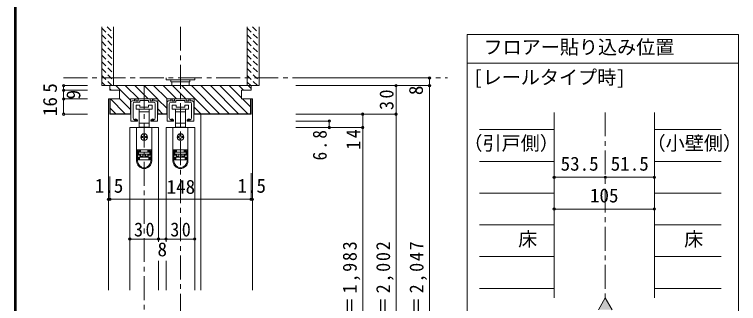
# Model space of a CAD drawing. Units: millimetres at full size, sheet at 1:5. Extents: x -957 to 993, y -689 to 708.
# Drawn here: x -957 to -198, y -230 to 73 of the extents above; entities that cross this region are included whole.
import ezdxf
from ezdxf.enums import TextEntityAlignment as Align

# ---------------------------------------------------------------- set-up
doc = ezdxf.new("R2010")
doc.units = ezdxf.units.MM
doc.header["$LTSCALE"] = 5
doc.header["$PDMODE"] = 32
doc.header["$PDSIZE"] = 2.5
doc.linetypes.add('CHAIN1', pattern=[8, 5, -1, 1, -1])
doc.linetypes.add('DASHED1', pattern=[1.8, 1.2, -0.6])
doc.layers.add('0-B_寸法', color=7, linetype='Continuous', lineweight=9)
doc.layers.add('F-1_枠', color=6, linetype='Continuous', lineweight=9)
doc.styles.add('ＭＳ ゴシック', font='')
doc.styles.get('ＭＳ ゴシック').set_extended_font_data('MS Gothic')

# ---------------------------------------------------------------- blocks, each defined once
blk = doc.blocks.new('01')
at = {"layer": '0-B_寸法'}
for p, q in [((-8.95, 7.72), (-9.85, 7.72)), ((-5.85, 7.72), (5.85, 7.72)), ((8.95, 7.72), (9.85, 7.72)), ((-14, 3.72), (-14, -15.48)), ((-12, 5.72), (-10.45, 5.72)), ((-11.65, 2.72), (-11.65, -12.157)), ((-10.15, 6.02), (-10.15, 7.42)), ((-10.15, 4.22), (-4.95, 4.22)), ((-8.65, 6.02), (-8.65, 7.42)), ((-6.45, 5.72), (-8.35, 5.72)), ((-6.15, 7.42), (-6.15, 6.02)), ((-4.65, 4.52), (-4.65, 5.92)), ((-4.35, 6.22), (-0.3, 6.22)), ((0, 6.52), (-0.3, 6.22)), ((0, 6.52), (0.3, 6.22)), ((4.35, 6.22), (0.3, 6.22)), ((4.65, 4.52), (4.65, 5.92)), ((10.15, 4.22), (4.95, 4.22)), ((6.15, 7.42), (6.15, 6.02)), ((6.45, 5.72), (8.35, 5.72)), ((8.65, 6.02), (8.65, 7.42)), ((10.15, 6.02), (10.15, 7.42)), ((12, 5.72), (10.45, 5.72)), ((11.65, 2.72), (11.65, -12.157)), ((14, 3.72), (14, -15.48)), ((-7.15, -15.48), (-7.15, -14.405)), ((7.15, -15.48), (7.15, -14.405)), ((-13.7, -15.78), (-7.45, -15.78)), ((13.7, -15.78), (7.45, -15.78))]:
    blk.add_line(p, q, dxfattribs=at)
for centre, radius, start, end in [((-9.85, 7.42), 0.3, 90, 180), ((-8.95, 7.42), 0.3, 0, 90), ((-5.85, 7.42), 0.3, 90, 180), ((5.85, 7.42), 0.3, 0, 90), ((8.95, 7.42), 0.3, 90, 180), ((9.85, 7.42), 0.3, 0, 90), ((-12, 3.72), 2, 90, 180), ((-10.15, 2.72), 1.5, 90, 180), ((-10.45, 6.02), 0.3, 270, 0), ((-8.35, 6.02), 0.3, 180, 270), ((-6.45, 6.02), 0.3, 270, 0), ((-4.95, 4.52), 0.3, 270, 0), ((-4.35, 5.92), 0.3, 90, 180), ((4.35, 5.92), 0.3, 0, 90), ((4.95, 4.52), 0.3, 180, 270), ((6.45, 6.02), 0.3, 180, 270), ((8.35, 6.02), 0.3, 270, 0), ((10.45, 6.02), 0.3, 180, 270), ((10.15, 2.72), 1.5, 0, 90), ((12, 3.72), 2, 0, 90), ((-9.65, -12.157), 2, 180, 253.54075), ((-8.8, -9.28), 5, 253.54075, 284.75682), ((-7.45, -14.405), 0.3, 0, 104.75682), ((7.45, -14.405), 0.3, 75.24318, 180), ((8.8, -9.28), 5, 255.24318, 286.45925), ((9.65, -12.157), 2, 286.45925, 0), ((-13.7, -15.48), 0.3, 180, 270), ((-7.45, -15.48), 0.3, 270, 0), ((7.45, -15.48), 0.3, 180, 270), ((13.7, -15.48), 0.3, 270, 0)]:
    blk.add_arc(centre, radius, start, end, dxfattribs=at)
for p in [(-8.8, -14.28), (8.8, -14.28)]:
    blk.add_point(p, dxfattribs=at)

msp = doc.modelspace()

# ---------------------------------------------------------------- linework, layer by layer
at = {"layer": '0-B_寸法'}
for p, q in [((-865.816, 60.088), (-865.816, -1.564)), ((-853.316, 60.088), (-853.316, -1.564)), ((-853.316, 60.088), (-853.316, -1.564)), ((-713.316, 60.088), (-713.316, -1.564)), ((-700.816, 60.088), (-700.816, -1.564)), ((-482.821, 52.088), (-198.465, 52.088)), ((-482.821, 52.088), (-482.821, -498.551)), ((-198.465, 52.088), (-198.465, -498.551)), ((-482.821, 22.088), (-198.465, 22.088)), ((-798.316, 6.436), (-798.316, 4.436)), ((-768.316, 4.436), (-798.316, 4.436)), ((-793.316, 4.436), (-793.316, 2.436)), ((-792.316, -1.564), (-792.316, 2.436)), ((-774.316, 2.436), (-774.316, -1.564)), ((-768.316, 6.436), (-768.316, 4.436)), ((-522.316, 6.436), (-662.316, 6.436)), ((-522.316, 6.436), (-522.316, -1.564)), ((-865.816, -1.564), (-853.316, -1.564)), ((-858.816, -1.564), (-860.316, -1.564)), ((-857.316, -1.564), (-709.316, -1.564)), ((-857.316, -6.564), (-857.316, -1.564)), ((-855.87, -6.564), (-857.316, -5.117)), ((-857.316, -6.564), (-847.316, -6.564)), ((-851.816, -1.564), (-835.816, -1.564)), ((-835.716, -16.818), (-850.97, -1.564)), ((-847.316, -6.564), (-847.316, -15.564)), ((-827.071, -15.564), (-841.071, -1.564)), ((-817.171, -15.564), (-831.171, -1.564)), ((-807.272, -15.564), (-821.272, -1.564)), ((-797.372, -15.564), (-811.372, -1.564)), ((-787.473, -15.564), (-801.473, -1.564)), ((-777.573, -15.564), (-791.573, -1.564)), ((-752.174, -31.064), (-781.674, -1.564)), ((-742.274, -31.064), (-771.774, -1.564)), ((-732.375, -31.064), (-761.875, -1.564)), ((-722.475, -31.064), (-751.975, -1.564)), ((-712.576, -31.064), (-742.076, -1.564)), ((-719.316, -14.424), (-732.176, -1.564)), ((-730.816, -1.564), (-714.816, -1.564)), ((-717.277, -6.564), (-722.277, -1.564)), ((-719.316, -6.564), (-719.316, -15.564)), ((-709.316, -6.564), (-719.316, -6.564)), ((-713.316, -1.564), (-700.816, -1.564)), ((-709.316, -4.625), (-712.377, -1.564)), ((-709.316, -1.564), (-709.316, -6.564)), ((-706.316, -1.564), (-707.816, -1.564)), ((-522.316, -1.564), (-662.316, -1.564)), ((-557.316, -436.564), (-557.316, -1.564)), ((-522.316, -1.564), (-522.316, -451.564)), ((-835.716, -26.718), (-847.316, -15.117)), ((-847.316, -15.564), (-858.816, -15.564)), ((-858.816, -216.064), (-858.816, -15.564)), ((-857.316, -15.564), (-857.316, -31.564)), ((-856.816, -15.564), (-856.816, -31.064)), ((-841.269, -31.064), (-856.769, -15.564)), ((-835.716, -15.564), (-806.916, -15.564)), ((-835.716, -31.564), (-835.716, -15.564)), ((-829.816, -26.264), (-829.816, -22.264)), ((-829.816, -22.264), (-825.816, -22.264)), ((-825.816, -22.264), (-825.816, -24.264)), ((-816.816, -22.264), (-812.816, -22.264)), ((-816.816, -24.264), (-816.816, -22.264)), ((-812.816, -22.264), (-812.816, -26.264)), ((-806.916, -31.564), (-806.916, -15.564)), ((-797.716, -25.432), (-806.916, -16.232)), ((-797.716, -15.564), (-768.916, -15.564)), ((-797.716, -31.564), (-797.716, -15.564)), ((-791.816, -26.264), (-791.816, -22.264)), ((-791.816, -22.264), (-787.816, -22.264)), ((-787.816, -22.264), (-787.816, -24.264)), ((-778.816, -22.264), (-774.816, -22.264)), ((-778.816, -24.264), (-778.816, -22.264)), ((-774.816, -22.264), (-774.816, -26.264)), ((-768.916, -31.564), (-768.916, -15.564)), ((-719.316, -15.564), (-707.816, -15.564)), ((-709.816, -23.924), (-718.176, -15.564)), ((-709.816, -15.564), (-709.816, -31.064)), ((-709.316, -15.564), (-709.316, -31.564)), ((-707.816, -216.064), (-707.816, -15.564)), ((-851.169, -31.064), (-856.816, -25.416)), ((-821.316, -26.264), (-829.816, -26.264)), ((-826.566, -29.264), (-826.566, -26.264)), ((-821.316, -29.264), (-826.566, -29.264)), ((-826.566, -40.864), (-826.566, -29.264)), ((-825.816, -24.264), (-816.816, -24.264)), ((-812.816, -26.264), (-821.316, -26.264)), ((-816.066, -29.264), (-821.316, -29.264)), ((-816.066, -26.264), (-816.066, -29.264)), ((-816.066, -29.264), (-816.066, -40.864)), ((-801.985, -31.064), (-806.916, -26.132)), ((-783.316, -26.264), (-791.816, -26.264)), ((-788.566, -29.264), (-788.566, -26.264)), ((-783.316, -29.264), (-788.566, -29.264)), ((-788.566, -40.864), (-788.566, -29.264)), ((-787.816, -24.264), (-778.816, -24.264)), ((-774.816, -26.264), (-783.316, -26.264)), ((-778.066, -29.264), (-783.316, -29.264)), ((-778.066, -26.264), (-778.066, -29.264)), ((-778.066, -29.264), (-778.066, -40.864)), ((-762.073, -31.064), (-768.916, -24.221)), ((-391.674, -29.758), (-391.674, -224.302)), ((-286.674, -29.758), (-286.674, -224.302)), ((-857.316, -31.564), (-835.716, -31.564)), ((-856.816, -31.064), (-835.716, -31.064)), ((-806.916, -31.064), (-797.716, -31.064)), ((-806.916, -31.564), (-797.716, -31.564)), ((-709.816, -31.064), (-768.916, -31.064)), ((-709.316, -31.564), (-768.916, -31.564)), ((-761.816, -216.064), (-761.816, -31.564)), ((-557.316, -31.564), (-662.316, -31.564)), ((-826.566, -45.264), (-826.566, -40.864)), ((-826.566, -40.864), (-821.316, -40.864)), ((-825.316, -45.264), (-826.566, -45.264)), ((-825.316, -45.564), (-825.316, -45.264)), ((-821.316, -40.864), (-816.066, -40.864)), ((-816.066, -45.264), (-817.316, -45.264)), ((-816.066, -40.864), (-816.066, -45.264)), ((-788.566, -45.264), (-788.566, -40.864)), ((-788.566, -40.864), (-783.316, -40.864)), ((-787.316, -45.264), (-788.566, -45.264)), ((-787.316, -45.564), (-787.316, -45.264)), ((-783.316, -40.864), (-778.066, -40.864)), ((-778.066, -45.264), (-779.316, -45.264)), ((-778.066, -40.864), (-778.066, -45.264)), ((-627.316, -38.764), (-662.316, -38.764)), ((-627.316, -38.764), (-627.316, -45.564)), ((-836.316, -45.564), (-836.316, -216.064)), ((-836.316, -45.564), (-806.316, -45.564)), ((-829.216, -45.564), (-829.216, -68.864)), ((-829.216, -45.564), (-813.416, -45.564)), ((-821.816, -54.064), (-821.816, -53.064)), ((-820.816, -53.064), (-820.816, -54.064)), ((-813.416, -45.564), (-813.416, -68.864)), ((-806.316, -45.564), (-806.316, -165.564)), ((-798.316, -45.564), (-798.316, -165.564)), ((-798.316, -45.564), (-768.316, -45.564)), ((-791.216, -45.564), (-791.216, -68.864)), ((-791.216, -45.564), (-775.416, -45.564)), ((-783.816, -54.064), (-783.816, -53.064)), ((-782.816, -53.064), (-782.816, -54.064)), ((-775.416, -45.564), (-775.416, -68.864)), ((-768.316, -45.564), (-768.316, -216.064)), ((-592.316, -45.564), (-662.316, -45.564)), ((-391.674, -47.796), (-470.044, -47.796)), ((-216.674, -47.796), (-286.674, -47.796)), ((-823.816, -55.064), (-822.816, -55.064)), ((-822.816, -56.064), (-823.816, -56.064)), ((-821.816, -58.064), (-821.816, -57.064)), ((-820.816, -57.064), (-820.816, -58.064)), ((-819.816, -55.064), (-818.816, -55.064)), ((-818.816, -56.064), (-819.816, -56.064)), ((-785.816, -55.064), (-784.816, -55.064)), ((-784.816, -56.064), (-785.816, -56.064)), ((-783.816, -58.064), (-783.816, -57.064)), ((-782.816, -57.064), (-782.816, -58.064)), ((-781.816, -55.064), (-780.816, -55.064)), ((-780.816, -56.064), (-781.816, -56.064)), ((-829.216, -68.864), (-829.216, -68.964)), ((-829.216, -68.864), (-813.416, -68.864)), ((-829.216, -80.664), (-829.216, -68.964)), ((-828.216, -68.964), (-825.516, -68.964)), ((-827.416, -74.664), (-827.416, -69.964)), ((-825.516, -69.964), (-827.416, -69.964)), ((-825.516, -73.664), (-827.416, -73.664)), ((-827.416, -74.664), (-825.516, -74.664)), ((-827.216, -71.064), (-825.316, -71.064)), ((-827.216, -71.564), (-827.216, -71.064)), ((-826.216, -68.864), (-826.216, -68.964)), ((-825.516, -69.964), (-825.516, -68.964)), ((-825.516, -74.664), (-825.516, -73.664)), ((-825.516, -76.564), (-825.516, -74.664)), ((-825.316, -68.864), (-825.316, -71.064)), ((-825.316, -73.564), (-825.316, -75.564)), ((-822.816, -73.564), (-822.816, -76.564)), ((-819.816, -73.564), (-819.816, -76.564)), ((-817.316, -75.564), (-819.816, -75.564)), ((-817.316, -71.064), (-817.316, -68.864)), ((-817.316, -71.064), (-815.416, -71.064)), ((-817.316, -75.564), (-817.316, -73.564)), ((-817.316, -76.564), (-817.316, -75.564)), ((-817.116, -68.964), (-817.116, -69.964)), ((-817.116, -68.964), (-814.416, -68.964)), ((-815.216, -69.964), (-817.116, -69.964)), ((-817.116, -69.964), (-817.116, -70.964)), ((-817.116, -70.964), (-815.216, -70.964)), ((-817.116, -74.664), (-815.216, -74.664)), ((-817.116, -74.664), (-817.116, -76.564)), ((-816.416, -68.964), (-816.416, -68.864)), ((-815.416, -71.064), (-815.416, -71.564)), ((-815.216, -69.964), (-815.216, -74.664)), ((-814.416, -80.664), (-814.416, -68.964)), ((-814.416, -68.964), (-813.416, -68.964)), ((-813.416, -68.864), (-813.416, -68.964)), ((-813.416, -68.964), (-813.416, -80.664)), ((-791.216, -68.864), (-791.216, -68.964)), ((-791.216, -68.864), (-775.416, -68.864)), ((-791.216, -80.664), (-791.216, -68.964)), ((-790.216, -68.964), (-787.516, -68.964)), ((-789.416, -74.664), (-789.416, -69.964)), ((-787.516, -69.964), (-789.416, -69.964)), ((-787.516, -73.664), (-789.416, -73.664)), ((-789.416, -74.664), (-787.516, -74.664)), ((-789.216, -71.064), (-787.316, -71.064)), ((-789.216, -71.564), (-789.216, -71.064)), ((-788.216, -68.864), (-788.216, -68.964)), ((-787.516, -69.964), (-787.516, -68.964)), ((-787.516, -74.664), (-787.516, -73.664)), ((-787.516, -76.564), (-787.516, -74.664)), ((-787.316, -68.864), (-787.316, -71.064)), ((-787.316, -73.564), (-787.316, -75.564)), ((-784.816, -73.564), (-784.816, -76.564)), ((-781.816, -73.564), (-781.816, -76.564)), ((-779.316, -75.564), (-781.816, -75.564)), ((-779.316, -71.064), (-779.316, -68.864)), ((-779.316, -71.064), (-777.416, -71.064)), ((-779.316, -75.564), (-779.316, -73.564)), ((-779.316, -76.564), (-779.316, -75.564)), ((-779.116, -68.964), (-779.116, -69.964)), ((-779.116, -68.964), (-776.416, -68.964)), ((-777.216, -69.964), (-779.116, -69.964)), ((-779.116, -69.964), (-779.116, -70.964)), ((-779.116, -70.964), (-777.216, -70.964)), ((-779.116, -74.664), (-777.216, -74.664)), ((-779.116, -74.664), (-779.116, -76.564)), ((-778.416, -68.964), (-778.416, -68.864)), ((-777.416, -71.064), (-777.416, -71.564)), ((-777.216, -69.964), (-777.216, -74.664)), ((-776.416, -80.664), (-776.416, -68.964)), ((-776.416, -68.964), (-775.416, -68.964)), ((-775.416, -68.864), (-775.416, -68.964)), ((-775.416, -68.964), (-775.416, -80.664)), ((-827.216, -76.564), (-827.216, -79.564)), ((-826.216, -76.564), (-827.216, -76.564)), ((-827.216, -79.564), (-826.216, -79.564)), ((-826.216, -79.564), (-826.216, -76.564)), ((-816.416, -76.564), (-826.216, -76.564)), ((-826.216, -79.564), (-816.416, -79.564)), ((-816.416, -76.564), (-816.416, -79.564)), ((-815.416, -76.564), (-816.416, -76.564)), ((-816.416, -79.564), (-815.416, -79.564)), ((-815.416, -79.564), (-815.416, -76.564)), ((-789.216, -76.564), (-789.216, -79.564)), ((-788.216, -76.564), (-789.216, -76.564)), ((-789.216, -79.564), (-788.216, -79.564)), ((-788.216, -79.564), (-788.216, -76.564)), ((-778.416, -76.564), (-788.216, -76.564)), ((-788.216, -79.564), (-778.416, -79.564)), ((-778.416, -76.564), (-778.416, -79.564)), ((-777.416, -76.564), (-778.416, -76.564)), ((-778.416, -79.564), (-777.416, -79.564)), ((-777.416, -79.564), (-777.416, -76.564)), ((-391.674, -81.097), (-470.044, -81.097)), ((-216.674, -81.097), (-286.674, -81.097)), ((-857.316, -120.868), (-857.316, -96.809)), ((-709.316, -120.868), (-709.316, -93.309)), ((-709.316, -120.868), (-709.316, -93.309)), ((-338.174, -97.748), (-391.674, -97.748)), ((-286.674, -97.748), (-338.174, -97.748)), ((-709.316, -120.868), (-857.316, -120.868)), ((-391.674, -114.398), (-470.044, -114.398)), ((-286.674, -114.398), (-216.674, -114.398)), ((-286.674, -131.049), (-391.674, -131.049)), ((-391.674, -147.7), (-470.044, -147.7)), ((-286.674, -147.7), (-216.674, -147.7)), ((-806.316, -162.564), (-836.316, -162.564)), ((-798.316, -162.564), (-806.316, -162.564)), ((-768.316, -162.564), (-798.316, -162.564)), ((-391.674, -181.001), (-470.044, -181.001)), ((-286.674, -181.001), (-216.674, -181.001)), ((-806.316, -185.564), (-806.316, -216.064)), ((-798.316, -185.564), (-798.316, -216.064)), ((-391.674, -214.302), (-470.044, -214.302)), ((-286.674, -214.302), (-216.674, -214.302)), ((-338.174, -224.302), (-345.312, -236.665)), ((-338.174, -224.302), (-331.037, -236.665))]:
    msp.add_line(p, q, dxfattribs=at)
at = {"layer": '0-B_寸法', "linetype": 'DASHED1'}
for p, q in [((-865.816, 58.654), (-853.316, 46.154)), ((-860.179, 60.088), (-853.316, 53.225)), ((-713.316, 58.654), (-700.816, 46.154)), ((-707.679, 60.088), (-700.816, 53.225)), ((-865.816, 51.583), (-853.316, 39.083)), ((-713.316, 51.583), (-700.816, 39.083)), ((-865.816, 44.512), (-853.316, 32.012)), ((-713.316, 44.512), (-700.816, 32.012)), ((-865.816, 37.441), (-853.316, 24.941)), ((-865.816, 30.37), (-853.316, 17.87)), ((-713.316, 37.441), (-700.816, 24.941)), ((-713.316, 30.37), (-700.816, 17.87)), ((-865.816, 23.299), (-853.316, 10.799)), ((-713.316, 23.299), (-700.816, 10.799)), ((-865.816, 16.228), (-853.316, 3.728)), ((-713.316, 16.228), (-700.816, 3.728)), ((-865.816, 9.157), (-855.096, -1.564)), ((-713.316, 9.157), (-702.596, -1.564)), ((-865.816, 2.086), (-862.167, -1.564)), ((-713.316, 2.086), (-709.667, -1.564))]:
    msp.add_line(p, q, dxfattribs=at)
at = {"layer": '0-B_寸法', "linetype": 'CHAIN1'}
for p, q in [((-783.316, 60.088), (-783.316, -461.564)), ((-905.816, 6.436), (-503.316, 6.436)), ((-821.316, -1.564), (-821.316, -451.564)), ((-338.174, -29.758), (-338.174, -224.302))]:
    msp.add_line(p, q, dxfattribs=at)
at = {"layer": '0-B_寸法', "color": 4}
for p, q in [((-905.816, -1.564), (-905.816, -6.564)), ((-905.816, -1.564), (-880.816, -1.564)), ((-905.816, -6.564), (-880.816, -6.564)), ((-905.816, -6.564), (-905.816, -15.564)), ((-905.816, -15.564), (-880.816, -15.564)), ((-905.816, -15.564), (-905.816, -31.564)), ((-905.816, -31.564), (-880.816, -31.564)), ((-858.816, -120.868), (-858.816, -96.809)), ((-857.316, -120.868), (-857.316, -96.809)), ((-709.316, -120.868), (-709.316, -96.809)), ((-707.816, -120.868), (-707.816, -96.809)), ((-858.816, -120.868), (-857.316, -120.868)), ((-709.316, -120.868), (-707.816, -120.868))]:
    msp.add_line(p, q, dxfattribs=at)
at = {"layer": '0-B_寸法'}
for points in [[(-773.316, 4.436), (-773.316, 2.436), (-793.316, 2.436)], [(-592.316, -31.564), (-592.316, -431.564), (-662.316, -431.564)], [(-825.316, -45.264), (-817.316, -45.264), (-817.316, -45.564)], [(-787.316, -45.264), (-779.316, -45.264), (-779.316, -45.564)], [(-829.216, -68.964), (-828.216, -68.964), (-828.216, -80.664)], [(-827.416, -70.964), (-825.516, -70.964), (-825.516, -69.964)], [(-822.816, -75.564), (-825.316, -75.564), (-825.316, -76.564)], [(-815.216, -73.664), (-817.116, -73.664), (-817.116, -74.664)], [(-791.216, -68.964), (-790.216, -68.964), (-790.216, -80.664)], [(-789.416, -70.964), (-787.516, -70.964), (-787.516, -69.964)], [(-784.816, -75.564), (-787.316, -75.564), (-787.316, -76.564)], [(-777.216, -73.664), (-779.116, -73.664), (-779.116, -74.664)]]:
    msp.add_lwpolyline(points, dxfattribs=at)
for points in [[(-827.216, -73.564), (-815.416, -73.564), (-815.416, -71.564), (-827.216, -71.564)], [(-789.216, -73.564), (-777.416, -73.564), (-777.416, -71.564), (-789.216, -71.564)]]:
    msp.add_lwpolyline(points, close=True, dxfattribs=at)
for centre in [(-821.316, -55.564), (-783.316, -55.564)]:
    msp.add_circle(centre, 3.5, dxfattribs=at)
for centre, radius, start, end in [((-821.316, -53.064), 0.5, 90, 180), ((-821.316, -53.064), 0.5, 0, 90), ((-783.316, -53.064), 0.5, 90, 180), ((-783.316, -53.064), 0.5, 0, 90), ((-823.816, -55.564), 0.5, 90, 180), ((-823.816, -55.564), 0.5, 180, 270), ((-822.816, -54.064), 1, 270, 0), ((-822.816, -57.064), 1, 0, 90), ((-821.316, -58.064), 0.5, 180, 270), ((-821.316, -58.064), 0.5, 270, 0), ((-819.816, -54.064), 1, 180, 270), ((-819.816, -57.064), 1, 90, 180), ((-818.816, -55.564), 0.5, 0, 90), ((-818.816, -55.564), 0.5, 270, 0), ((-785.816, -55.564), 0.5, 90, 180), ((-785.816, -55.564), 0.5, 180, 270), ((-784.816, -54.064), 1, 270, 0), ((-784.816, -57.064), 1, 0, 90), ((-783.316, -58.064), 0.5, 180, 270), ((-783.316, -58.064), 0.5, 270, 0), ((-781.816, -54.064), 1, 180, 270), ((-781.816, -57.064), 1, 90, 180), ((-780.816, -55.564), 0.5, 0, 90), ((-780.816, -55.564), 0.5, 270, 0), ((-821.316, -80.664), 7.9, 180, 0), ((-821.316, -80.664), 6.9, 180, 0), ((-783.316, -80.664), 7.9, 180, 0), ((-783.316, -80.664), 6.9, 180, 0)]:
    msp.add_arc(centre, radius, start, end, dxfattribs=at)
for p in [(-522.316, 6.436), (-905.816, -1.564), (-905.816, -6.564), (-557.316, -1.564), (-522.316, -1.564), (-905.816, -15.564), (-905.816, -31.564), (-592.316, -31.564), (-557.316, -31.564), (-627.316, -38.764), (-627.316, -45.564), (-592.316, -45.564), (-391.674, -97.748), (-338.174, -97.748), (-286.674, -97.748), (-858.816, -120.868), (-857.316, -120.868), (-709.316, -120.868), (-707.816, -120.868), (-391.674, -131.049), (-286.674, -131.049), (-836.316, -162.564), (-806.316, -162.564), (-798.316, -162.564), (-768.316, -162.564)]:
    msp.add_point(p, dxfattribs=at)
at = {"layer": '0-B_寸法', "color": 16}
msp.add_solid([(-345.312, -236.665), (-338.174, -224.302), (-331.037, -236.665)], dxfattribs=at)
at = {"layer": 'F-1_枠'}
for p, q in [((-957.218, 707.602), (-957.218, -689.065)), ((-956.385, 707.602), (-956.385, -689.065)), ((-955.551, 707.602), (-955.551, -689.065))]:
    msp.add_line(p, q, dxfattribs=at)

# ---------------------------------------------------------------- block references
at = {"layer": '0-B_寸法', "xscale": -1}
for p in [(-821.316, -23.283), (-783.316, -23.283)]:
    msp.add_blockref('01', p, dxfattribs=at)

# ---------------------------------------------------------------- texts
at = {"layer": '0-B_寸法', "style": 'ＭＳ ゴシック'}
for s, p in [('フロアー貼り込み位置', (-465.703, 27.088)), ('[レールタイプ時]', (-476.583, -4.602)), ('（引戸側）', (-486.706, -73.711)), ('（小壁側）', (-294.778, -73.711)), ('53.5', (-384.924, -95.248)), ('51.5', (-332.424, -95.248)), ('1.5', (-873.066, -118.368)), ('148', (-797.816, -119.485)), ('1.5', (-723.566, -118.368)), ('105', (-354.174, -128.549)), ('床', (-429.321, -174.35)), ('床', (-255.424, -174.35)), ('8', (-807.316, -185.064))]:
    msp.add_text(s, height=14.66, dxfattribs=at).set_placement(p, align=Align.BOTTOM_LEFT)
for s, p in [('5', (-908.316, -9.064)), ('9', (-883.778, -16.064)), ('8', (-524.816, -11.564)), ('16', (-908.316, -33.564))]:
    msp.add_text(s, height=14.66, rotation=90, dxfattribs=at).set_placement(p, align=Align.BOTTOM_LEFT)
at = {"layer": '0-B_寸法', "char_height": 14.66, "attachment_point": 7, "rotation": 90, "style": 'ＭＳ ゴシック'}
for s, insert in [('\\T1.27;\\W0.95;30', (-559.816, -27.189)), ('\\T1.27;\\W0.9;6.8', (-629.816, -80.064)), ('\\T1.27;\\W0.95;14', (-594.816, -68.814)), ('\\T1.19;\\W0.95;ＤＨ＝1,983', (-594.816, -287.314)), ('\\T1.19;\\W0.95;枠内＝2,002', (-559.816, -287.314)), ('\\T1.19;\\W0.95;枠外＝2,047', (-524.816, -287.314))]:
    msp.add_mtext(s, dxfattribs=dict(at, insert=insert))
at = {"layer": '0-B_寸法', "char_height": 14.66, "attachment_point": 7, "style": 'ＭＳ ゴシック'}
for insert in [(-831.941, -160.064), (-793.941, -160.064)]:
    msp.add_mtext('\\T1.27;\\W0.95;30', dxfattribs=dict(at, insert=insert))

doc.saveas('drawing.dxf')
